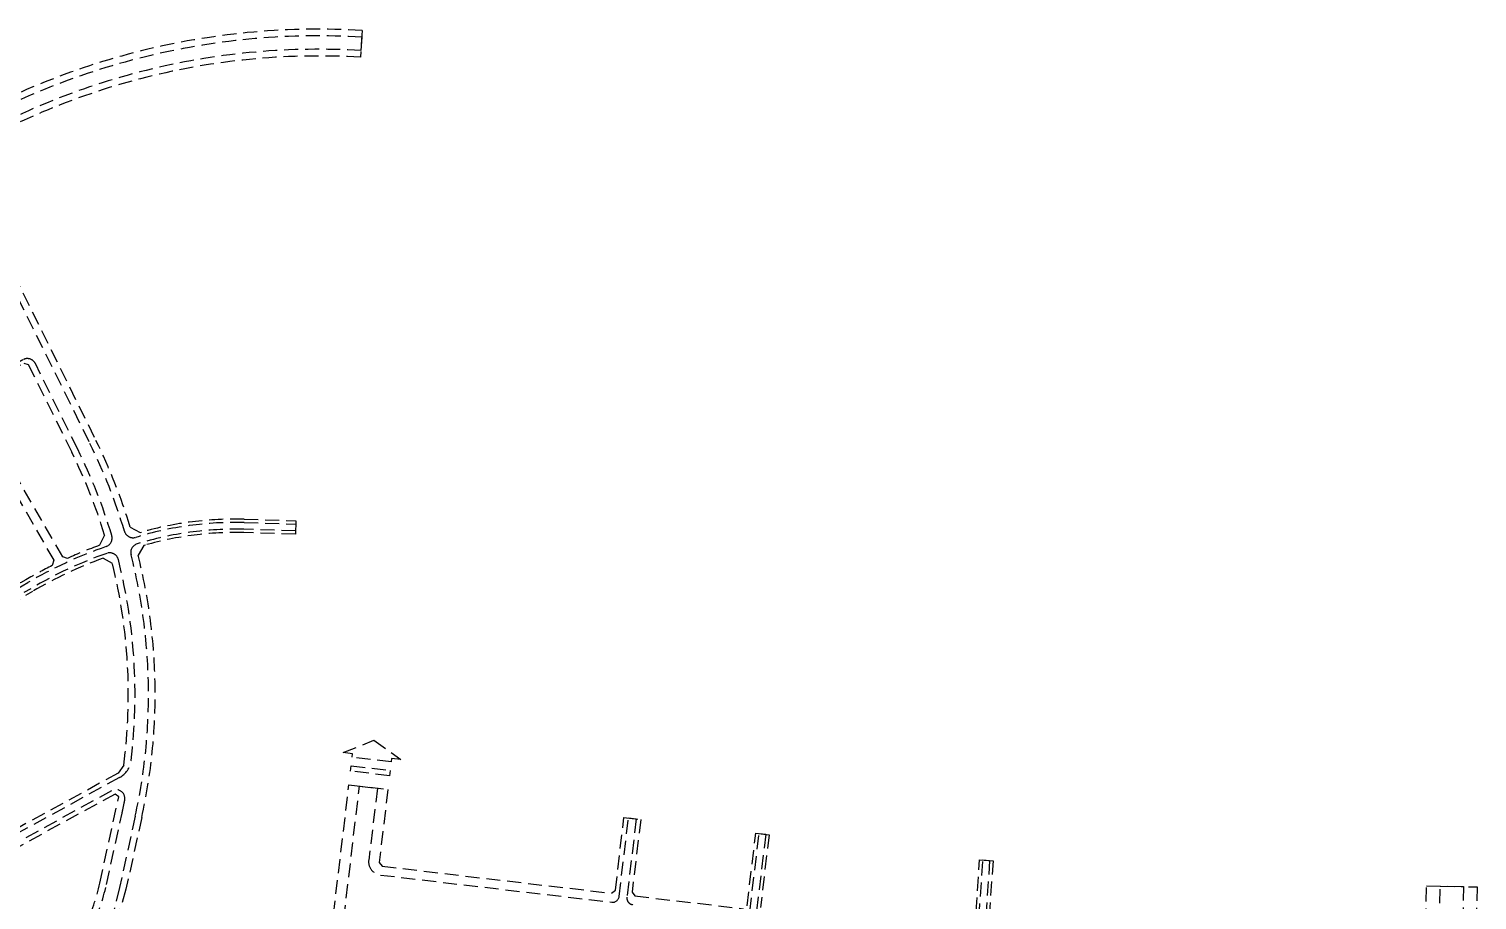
# Model space of a CAD drawing. Header units: metres. Extents: x 566631 to 571261, y 2062953 to 2068466.
# Drawn here: x 569704 to 570997, y 2067114 to 2067892 of the extents above; entities that cross this region are included whole.
import ezdxf

# ---------------------------------------------------------------- set-up
doc = ezdxf.new("R2010")
doc.units = ezdxf.units.M
doc.linetypes.add('HIDDEN', pattern=[0.375, 0.25, -0.125])
doc.layers.add('LogDg phu', color=7, linetype='CONTINUOUS')
doc.layers.add('ViaHeSphu', color=32, linetype='CONTINUOUS')

msp = doc.modelspace()

# ---------------------------------------------------------------- linework, layer by layer
at = {"layer": 'LogDg phu', "linetype": 'HIDDEN', "ltscale": 50}
for points in [[(569636.8, 2067798.8, -0.147109), (570001.1, 2067885.2), (570000.4, 2067873.2, 0.14813), (569640.6, 2067787.2, 0.393963)], [(569635.6, 2067770.2), (569758.2, 2067522.1, -0.041859), (569789.2, 2067443.5, 0.415713), (569799.2, 2067438.1, -0.081086), (569896, 2067451.3), (569942.1, 2067450), (569941.9, 2067444), (569895.8, 2067445.3, 0.081594), (569800.4, 2067432.2, 0.399656), (569795, 2067422.6, -0.116975), (569798.8, 2067189), (569784.7, 2067125.1), (569756.5, 2067012.1), (569739.1, 2066933.8, -0.207338), (569690.9, 2066867.6)], [(569702.7, 2067397.6, -0.047961), (569772.8, 2067429.9, 0.401196), (569777.8, 2067439.8, 0.041976), (569747.4, 2067516.8), (569709.6, 2067593.4, 0.434434), (569698.4, 2067596.8), (569651, 2067569.2, -0.011826), (569644.7, 2067565.7), (569589.7, 2067537, 0.026306), (569576.3, 2067529.2), (569567.9, 2067523.6, 0.403597), (569565.5, 2067512.7), (569649.4, 2067375.7, 0.407926), (569660.3, 2067372.9), (569702.7, 2067397.6)], [(569969.5, 2066966.7), (569999.1, 2067215.8), (570015, 2067213.9), (570007.3, 2067149.6, 0.414556), (570017.8, 2067136.3), (570224.3, 2067112, 0.413871), (570231, 2067117.2), (570239.3, 2067187.3), (570246.2, 2067186.4), (570237.9, 2067116.4, 0.414556), (570243.2, 2067109.8)], [(569645.6, 2066982.1), (569677.1, 2066999.5, 0.216026), (569773, 2067127.7), (569787, 2067191.6, 0.005907), (569789.4, 2067203.1, 0.635745), (569777.7, 2067211.6), (569583, 2067104.9, 0.388473), (569579, 2067093.4), (569624.6, 2066989.3, 0.441052), (569645.6, 2066982.1)], [(570347.6, 2067103.5), (570356, 2067173.4), (570361.9, 2067172.7), (570353.6, 2067102.8, 0.414556)], [(570551.1, 2067079.8), (570555.9, 2067149.8), (570561.9, 2067149.3), (570557, 2067078.6, 0.400129)], [(570962.1, 2067036.1), (570964.2, 2067126.4), (570985.2, 2067125.9), (570983, 2067032.1, 0.421285)]]:
    msp.add_lwpolyline(points, format="xyb", dxfattribs=at)
at = {"layer": 'LogDg phu', "linetype": 'HIDDEN', "ltscale": 50, "elevation": 0}
msp.add_lwpolyline([(569503.8, 2067289.5, 0.015461), (569532.2, 2067302.3), (569651.1, 2067360.6), (569705.7, 2067392.5, -0.047005), (569773.3, 2067423.8, -0.441975), (569783.7, 2067418.2, -0.091824), (569795, 2067238.6, -0.241884), (569784.8, 2067223.5), (569580.2, 2067111.4, -0.41437), (569568, 2067115), (569516.3, 2067209.4, -0.097931), (569508.6, 2067233.8), (569507.5, 2067244, 0.039864), (569503.7, 2067263.7), (569499.2, 2067280, -0.378238), (569503.8, 2067289.5)], format="xyb", dxfattribs=at)
at = {"layer": 'LogDg phu', "linetype": 'HIDDEN', "ltscale": 50}
for points in [[(569992.9, 2067244.7), (569984.6, 2067245.7), (570012, 2067256.8), (570036, 2067239.6), (570027.7, 2067240.5), (570027.4, 2067237.4), (569992.5, 2067241.5)], [(570025.9, 2067225.1), (569991.1, 2067229.2), (569991.6, 2067234), (570026.4, 2067229.8)]]:
    msp.add_lwpolyline(points, close=True, dxfattribs=at)
at = {"layer": 'ViaHeSphu', "linetype": 'HIDDEN', "ltscale": 50}
for points in [[(569631.7, 2067802.8, -0.148074), (570001.4, 2067891.1), (570000, 2067867.2, 0.148749), (569642.4, 2067781.2)], [(569640.3, 2067774.2), (569763.6, 2067524.8, -0.040831), (569794.3, 2067447.2), (569803.1, 2067442.4), (569804.5, 2067442.8, -0.075798), (569896, 2067454.3), (569942.2, 2067453), (569941.8, 2067441), (569895.7, 2067442.3, 0.075798), (569807.8, 2067431.2), (569806.3, 2067430.8), (569801.3, 2067422.1, -0.115997), (569804.6, 2067187.8), (569790.5, 2067123.8), (569756.9, 2067007.3), (569740.5, 2066933.5, -0.20734), (569691.6, 2066866.3)], [(569771.4, 2067440), (569766.8, 2067431, 0.019036), (569738.2, 2067419.3), (569734, 2067420.7), (569652.1, 2067562.9), (569653.2, 2067567), (569699.3, 2067593.9), (569703.2, 2067592.7), (569742.1, 2067514.2, -0.040909), (569771.4, 2067440)], [(569701.2, 2067400.2), (569696.4, 2067397.4), (569690.8, 2067398.5), (569607.3, 2067539.5), (569608.4, 2067543.4), (569639.9, 2067559.9), (569645.2, 2067558.3), (569726, 2067417.7), (569724.6, 2067412.9, 0.016407), (569701.2, 2067400.2)], [(569767.1, 2067129), (569784.1, 2067206.3), (569780.8, 2067208.7), (569585.3, 2067101.6), (569583.8, 2067097.4), (569631.3, 2066989.1), (569640.2, 2066986), (569674.2, 2067004.7, 0.215949), (569767.1, 2067129)]]:
    msp.add_lwpolyline(points, format="xyb", dxfattribs=at)
msp.add_lwpolyline([(569788.5, 2067234.6), (569783.4, 2067227.3), (569578.3, 2067114.9), (569574.2, 2067116.1), (569521.6, 2067212.3, -0.097931), (569514.6, 2067234.5), (569513.5, 2067244.7, 0.039864), (569509.5, 2067265.3), (569505, 2067281.4), (569508.3, 2067288.1, 0.013677), (569533.5, 2067299.6), (569652.5, 2067358), (569707.2, 2067389.9, -0.044112), (569770, 2067419.4), (569778.3, 2067415, -0.093334)], format="xyb", close=True, dxfattribs=at)
for points in [[(569964.8, 2067007.7), (569989.6, 2067216.9), (570024.4, 2067212.8), (570016.6, 2067147.5), (570019.3, 2067144.2), (570224.2, 2067120), (570227.6, 2067122.7), (570235.3, 2067187.7), (570250.2, 2067186), (570242.5, 2067120.9), (570245.1, 2067117.6), (570341.9, 2067106.2)], [(570345.3, 2067108.8), (570353, 2067173.7), (570364.9, 2067172.3), (570357.2, 2067107.4)], [(570548.5, 2067084.9), (570552.9, 2067150), (570564.9, 2067149.1), (570560.4, 2067083.5)], [(570950.1, 2067037.6), (570952.2, 2067126.7), (570997.2, 2067125.6), (570995.1, 2067034.9)]]:
    msp.add_lwpolyline(points, dxfattribs=at)

doc.saveas('drawing.dxf')
